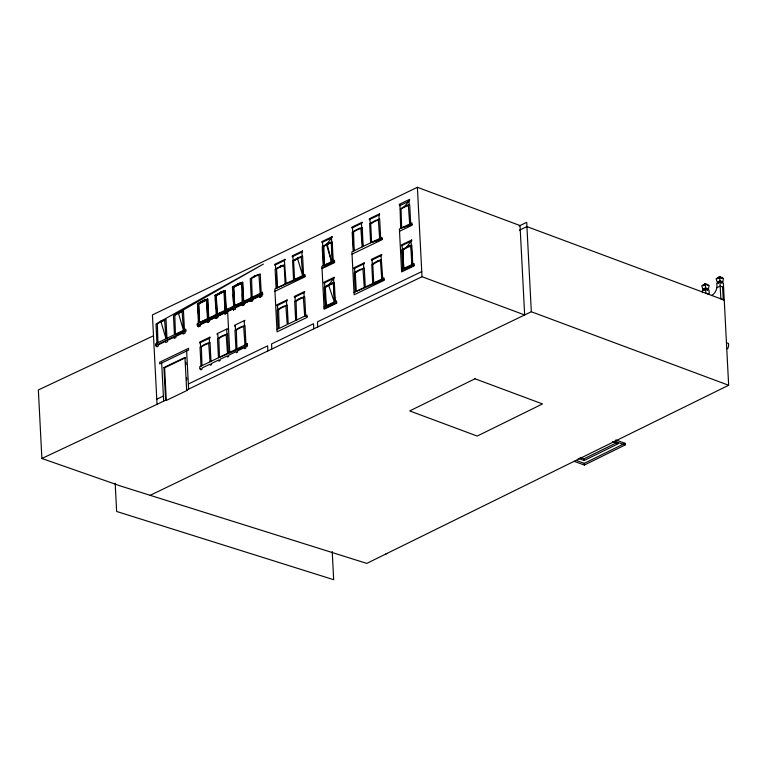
<?xml version="1.0" encoding="UTF-8"?>
<svg xmlns="http://www.w3.org/2000/svg" width="767" height="767" viewBox="0 0 767 767"><rect width="100%" height="100%" fill="white"/><g stroke="black" fill="none" stroke-linecap="round" stroke-linejoin="round"><path stroke-width="1.15" d="M706.618 289.801L708.43 288.91L709.178 285.458L705.362 284.068L701.747 285.851L702.85 289.207L704.758 289.897M722.763 281.853L723.521 278.392L719.705 277.012L716.081 278.795L717.193 282.151L719.906 280.818L722.763 281.853L720.961 282.745M153.505 335.793L38.35 389.952L41.888 458.484L121.186 486.211L366.77 563.4L728.65 385.264L723.367 283.1L719.954 281.863L716.723 283.454C717.72 288.008 715.726 293.224 711.613 295.573M705.362 283.857L704.231 284.864L705.391 284.298M719.705 276.791L718.564 277.807M706.033 284.797L706.608 284.739M332.677 261.116L331.478 237.875L326.521 244.692L325.17 245.45M252.18 297.251L251.576 278.517A34.084 21.965 -69.6 0 1 254.491 276.753L255.938 275.449A34.745 22.396 -69.6 0 1 259.706 274.174L260.224 273.924L261.202 292.908M400.211 209.123A34.745 22.396 -69.6 0 1 404.66 206.419L409.597 200.235L409.559 199.382L399.291 204.329L399.339 205.182L399.99 204.866L400.671 228.355M254.481 276.753L255.19 275.784A34.745 22.396 -69.6 0 0 250.742 278.488L250.224 278.737L251.202 297.721M157.944 342.638L157.34 323.904A34.093 21.975 -69.6 0 1 160.245 322.14L161.703 320.827A34.755 22.406 -69.6 0 1 165.451 319.561L165.988 319.302L166.966 338.285M155.787 345.342L185.796 330.884L175.422 334.22L174.818 315.486A34.093 21.975 -69.6 0 1 177.733 313.722L179.181 312.409A34.745 22.406 -69.6 0 1 182.939 311.143L183.466 310.884L184.444 329.868M225.268 290.76L224.405 290.885A34.745 22.396 -69.6 0 0 220.647 292.15L219.928 293.099L220.647 292.15L225.268 290.76L226.246 309.734L224.923 310.089L223.974 291.604L215.93 295.477L217.224 314.087L216.275 295.602L223.974 291.604M254.491 276.753L255.938 275.449M275.43 264.855L275.612 269.102L280.808 266.053L279.361 267.367A34.093 21.965 -69.6 0 0 276.484 269.15L277.079 287.874L304.988 276.101L294.557 279.456L293.608 260.972L297.596 258.594A34.093 21.975 -69.6 0 1 301.287 257.194L302.601 275.583L297.606 258.594L298.315 257.654L297.596 258.594M322.015 267.913L334.556 261.883L324.144 265.19L323.233 246.725L327.94 243.407L330.951 242.324M296.666 320.012L296.052 301.287A34.084 21.975 -69.6 0 1 298.967 299.513L300.424 298.21A34.745 22.396 -69.6 0 1 304.192 296.934L304.7 296.685L305.678 315.668M412.771 264.155L411.783 245.172L407.498 246.686L402.78 250.013L403.739 268.498L414.113 265.171L401.582 271.202M174.445 334.69L173.467 315.707L173.994 315.458A34.745 22.406 -69.6 0 1 178.433 312.754L263.388 264.088L160.955 321.172L160.984 321.776A34.093 21.975 -69.6 0 1 164.656 320.376L165.988 338.765L160.984 321.766L161.703 320.827L160.955 321.172A34.755 22.406 -69.6 0 0 156.506 323.866L155.989 324.125L156.967 343.108M178.471 313.348A34.093 21.975 -69.6 0 1 182.153 311.958L183.466 330.347L178.471 313.348L179.181 312.409L178.433 312.754M280.808 266.053L279.389 267.376M329.187 264.462L331.536 261.662L326.521 244.692L327.94 243.407L322.217 246.696L323.195 265.679L334.517 261.863M407.498 246.686L406.778 247.636L407.507 246.696A34.755 22.406 -69.6 0 1 411.265 245.421M323.233 246.725L323.885 246.265L324.182 265.2M294.998 296.992L295.218 301.249L295.957 300.731L294.701 301.508L295.678 320.481M403.739 268.498L402.79 250.013L403.854 249.285M197.972 303.617L203.169 300.568L207.79 299.178L208.768 318.152L207.445 318.506L206.496 300.022L198.452 303.895L199.41 322.38L198.432 322.849L197.445 303.866L206.179 299.494M198.461 303.895L206.496 300.022M216.246 314.556L214.923 295.448L223.657 291.077M214.923 295.448L220.234 292.62L219.189 293.464A34.093 21.965 -69.6 0 0 216.275 295.237M233.724 306.138L232.401 287.031L238.125 283.742L242.746 282.342L243.724 301.316L242.401 301.671L241.452 283.186L233.408 287.059L234.702 305.669L233.753 287.184L241.787 283.32L241.969 286.781M232.401 287.031L242.746 282.342M276.484 269.14L277.088 287.874M379.665 238.479L378.361 220.091A34.093 21.975 -69.6 0 0 373.941 221.864L370.672 223.878L371.631 242.353L382.052 238.997L371.631 242.353M236.332 330.107L236.936 348.832M325.323 287.328L328.257 285.487M364.287 287.5L362.973 269.112A34.103 21.984 -69.6 0 0 358.553 270.876L355.294 272.889L356.243 291.374L384.152 279.6L373.721 282.956L372.781 264.471L376.031 262.458A34.103 21.984 -69.6 0 1 380.451 260.694L381.765 279.083M372.772 264.471L374.574 263.282M402.78 250.013L403.135 249.774A34.093 21.975 -69.6 0 1 405.321 248.403L404.583 248.834M276.379 268.594L277.117 268.095M371.017 223.628L371.746 223.139M326.397 286.59L325.333 287.328L326.272 305.803L336.646 302.476L324.115 308.516M355.639 272.649L356.367 272.16M294.672 260.243L295.41 259.783M326.387 286.599L327.125 286.139M324.288 245.996L325.457 245.287M297.433 299.772L300.424 298.21M329.244 284.979L327.471 285.938M356.463 230.273L355.725 230.675A34.093 21.975 -69.6 0 0 353.549 232.046L354.153 250.771M411.783 264.625L410.824 246.14L406.788 247.636L406.759 247.041L401.783 249.984L402.761 268.968M327.94 285.66L333.367 283.454L334.316 301.93L328.621 285.295L329.283 284.346L334.316 282.477L335.304 301.46M325.687 244.529L326.445 244.127M406.002 247.415L406.75 247.041L406.05 248L411.045 241.164L412.243 264.404M385.772 554.042L387.067 553.41M705.352 283.79L703.032 284.931L703.071 285.784L705.4 284.634L705.352 283.79L707.807 284.672L707.855 285.525M722.188 278.469L722.15 277.616L719.695 276.724L717.375 277.875L717.413 278.728L719.743 277.577L721.373 278.172M702.85 289.207L705.563 287.874L708.43 288.91M707.423 290.242L707.366 288.967L705.592 288.325L703.914 289.149L703.981 290.434M721.766 283.186L721.699 281.911L719.935 281.268L718.257 282.093L718.324 283.368M716.867 287.75L720.184 286.11L723.588 287.357L722.581 286.983L723.243 299.753L720.846 298.881L719.954 281.863M580.12 457.381L584.023 458.8L617.224 442.454M578.26 458.378L584.118 460.507L618.384 443.633L612.536 441.504M576.094 460.363L584.291 463.335L625.038 443.278L625.124 444.975L584.377 465.042L574.138 461.322M186.64 390.067L187.321 390.317L166.295 400.451L165.614 400.192L163.927 367.546L184.952 357.422L186.64 390.067L422.013 276.714L524.657 314.959L520.036 225.546L417.392 187.301L152.422 314.921L157.043 404.324L41.888 458.484M399.54 205.786L408.149 201.635M198.308 303.742L197.445 303.866M207.79 299.178L206.927 299.303A34.755 22.396 -69.6 0 0 203.169 300.578L202.45 301.517L203.514 300.693M276.101 288.344L275.094 269.351L275.65 269.112M303.588 275.113L302.601 256.13L302.083 256.379A34.697 22.368 -69.6 0 0 293.128 260.694L292.601 260.943L293.579 279.926M380.653 238.01L379.675 219.026L375.389 220.551A34.697 22.377 -69.6 0 0 370.193 223.581L369.665 223.849L370.653 242.823M215.91 314.432L216.888 313.962M233.389 306.014L234.366 305.544M197.55 325.879C199.679 325.266 195.815 326.56 197.435 323.559L262.467 292.294L262.592 294.614L261.633 295.017L261.768 296.244L259.792 297.136L261.768 296.244M199.679 322.476L232.545 308.372M197.589 325.208L262.554 293.924M200.245 325.87L198.452 326.675L200.245 325.87L200.11 324.652L207.301 321.191L207.426 322.418L209.333 321.498L209.199 320.27L215.939 317.087L209.199 320.27M217.723 317.461L215.93 318.257L217.723 317.461L217.588 316.234L224.779 312.773L224.904 314L226.811 313.08L226.677 311.853L233.417 308.67L226.677 311.853M235.066 307.816C251.327 301.364 235.555 304.499 235.201 309.043L233.408 309.849L235.201 309.043M244.29 304.662L242.314 305.554L244.29 304.662L244.155 303.435L250.828 300.223L250.953 301.45L252.679 300.626L252.544 299.398L259.802 295.966L252.544 299.398M261.633 295.017L262.592 294.614L262.4 292.265M200.177 324.671L207.368 321.21M217.655 316.253L224.846 312.792M250.895 300.252L244.155 303.435M252.679 300.626L250.953 301.45M274.96 291.278L305.026 276.801L304.902 274.471L274.835 288.958L277.05 331.833L307.116 317.356L307.001 315.036L288.2 324.086L287.222 305.103L286.695 305.362A34.745 22.396 -69.6 0 0 277.74 309.676L277.213 309.926L278.191 328.909L276.935 329.513M399.521 231.289L412.052 225.249L411.937 222.929L399.406 228.959L401.62 271.901L414.151 265.861L414.036 263.541L401.496 269.581M322.054 268.613L334.585 262.573L334.47 260.253L321.9 266.274L324.153 309.206L336.684 303.176L336.569 300.846L324.029 306.886M352.024 254.174L382.091 239.697L381.966 237.377L363.175 246.428L362.197 227.444L361.669 227.703A34.755 22.406 -69.6 0 0 358.668 228.652L357.911 228.969A34.697 22.358 -69.6 0 0 352.715 232.017L352.187 232.267L353.175 251.24L351.909 251.854L354.124 294.777L384.19 280.3L384.066 277.97L354.009 292.448M211.002 361.324L210.014 342.341L209.496 342.6A34.745 22.406 -69.6 0 0 200.542 346.895L200.014 347.163L201.002 366.137M228.48 352.906L227.492 333.923L226.974 334.182A34.745 22.396 -69.6 0 0 218.02 338.496L217.492 338.746L218.47 357.729L247.357 345.486M245.958 344.488L244.98 325.505L244.452 325.764A34.745 22.406 -69.6 0 0 235.498 330.069L234.97 330.328L235.958 349.301M365.274 287.021L364.287 268.047L360.011 269.572A34.697 22.368 -69.6 0 0 354.814 272.611L354.287 272.86L355.274 291.843M378.984 260.55A34.697 22.368 -69.6 0 1 381.228 259.888L377.489 261.154A34.697 22.368 -69.6 0 0 372.292 264.193L371.765 264.442L372.752 283.426M381.026 255.622L382.752 278.613M163.927 367.546L164.608 367.796L185.633 357.671M156.775 399.214L163.39 396.031M188.346 384.018L267.616 345.84L267.875 350.941M421.745 271.604L317.461 321.833L317.72 326.943M519.154 225.968L526.699 222.334L531.32 311.747L728.65 385.264M157.043 404.324L165.614 400.192M519.384 230.244L526.919 226.61L724.249 300.127M150.15 495.319L531.32 311.747M331.536 261.662L327.221 244.347L327.931 244.021M401.649 227.876L412.023 224.558L401.649 227.885L401.045 209.151A34.093 21.975 -69.6 0 1 403.96 207.387L404.66 206.419L409.683 204.559L410.671 223.533M327.586 244.174L327.183 243.753L327.221 244.347L328.621 243.724M299.705 299.149L301.172 298.497A34.084 21.975 -69.6 0 1 303.387 297.749L304.7 316.138L307.078 316.656L304.7 316.138M280.866 266.667L280.089 266.993L284.164 265.526L285.123 284.001M234.635 305.64L262.487 293.895M327.96 244.002L331.267 242.851L332.216 261.336M377.489 261.144L378.236 260.838M330.04 284.001L330.788 283.685M358.659 228.652L359.416 228.365M408.245 246.38L409.003 246.092M217.157 314.058L227.598 310.76M283.081 265.833L283.809 265.612M409.741 246.456L410.47 246.236M407.67 205.22L409.156 204.808L408.945 200.551M377.652 219.698L379.138 219.285L378.927 215.028M330.203 242.545L332.226 241.883L333.204 260.857M408.38 205.623L409.683 224.012M363.021 268.488L363.759 268.297L363.548 264.04M726.761 348.649L727.758 348.63L728.631 345.994L728.497 343.434L726.454 342.696M704.202 284.423L705.429 284.864M615.824 439.932L625.038 443.278M614.885 441.265L625.124 444.975M284.384 260.54L286.11 283.531M280.06 266.398L280.099 266.408A34.755 22.396 -69.6 0 1 284.605 264.797M242.219 282.592L241.883 282.467A34.755 22.406 -69.6 0 0 238.125 283.732L238.47 283.857M234.098 286.935L233.762 286.81A34.093 21.975 -69.6 0 1 236.667 285.046M242.401 301.671L242.324 293.713M219.535 293.588L219.889 292.505L219.928 293.099M224.923 310.089L224.664 298.66M202.057 302.006L201.721 301.882A34.093 21.975 -69.6 0 0 198.797 303.646L199.142 303.77M226.811 313.08L224.904 314M209.333 321.498L207.426 322.418M199.41 322.38L198.797 304.02M198.432 322.849L198.586 319.417M197.435 323.559L197.618 325.908M719.705 277.012L719.906 280.818M705.362 284.068L705.563 287.874M719.695 276.724L719.743 277.577M719.935 281.268L720.002 282.544M705.592 288.325L705.832 293.176L709.254 294.413L709.034 290.156L705.621 288.919L702.38 290.511L702.486 292.639M584.023 458.8L584.118 460.507M584.291 463.335L584.377 465.042M417.392 187.301L422.013 276.714M402.09 245.478L403.289 268.718M369.972 219.333L370.193 223.59M372.072 259.936L372.292 264.193M361.449 223.446L362.647 246.677L353.692 250.991L352.494 227.751M362.187 246.897L360.883 228.508A34.093 21.975 -69.6 0 0 356.454 230.282M354.594 268.354L354.814 272.611M334.776 301.709L333.578 278.479L328.583 285.314L329.292 284.346A34.755 22.396 -69.6 0 0 324.844 287.05L324.316 287.299L325.304 306.273M322.523 242.19L323.722 265.42M324.623 282.783L325.822 306.023M332.216 551.511L333.674 579.699L116.632 511.464L115.184 483.277M313.789 328.832L313.521 323.732L271.547 343.942L271.815 349.052M301.862 252.122L302.083 256.379M303.953 292.687L304.173 296.944M292.908 256.437L293.128 260.694M286.475 301.105L286.695 305.362M277.52 305.41L277.74 309.667M260.224 293.377L258.91 274.989A34.084 21.965 -69.6 0 0 255.229 276.388M259.735 295.937L259.86 297.165M242.41 282.218L243.388 301.191M244.452 325.764L244.232 321.507L244.846 320.338L234.577 325.285L234.625 326.128L235.277 325.812L235.498 330.069M244.97 344.968L243.666 326.579A34.093 21.965 -69.6 0 0 236.332 330.117M242.257 304.355L242.382 305.582M233.11 294.279L233.542 302.582M233.35 308.641L233.475 309.868M232.459 306.742L232.574 309.072M227.511 309.13L229.745 352.293M224.932 290.635L225.91 309.609M226.974 334.182L226.754 329.925L227.368 328.755L217.099 333.703L217.147 334.546L217.799 334.23L218.02 338.487M227.492 353.376L226.188 334.997A34.093 21.975 -69.6 0 0 218.854 338.525L219.458 357.249M215.45 299.13L215.939 308.622M215.872 317.059L215.997 318.286M207.454 299.053L208.432 318.027M209.276 338.343L209.496 342.6M207.013 303.617L207.483 312.859M210.014 361.794L208.71 343.415A34.093 21.975 -69.6 0 0 201.376 346.943L201.98 365.667M200.321 342.648L200.542 346.905M197.848 305.18L198.279 313.482M198.394 325.476L198.519 326.704M186.64 350.989L188.615 389.118M185.873 362.331L185.998 364.67M186.659 377.498L186.774 379.828M164.608 367.796L166.295 400.451M161.684 363.012L163.649 401.141M160.955 321.172L160.984 321.776M404.66 206.419L404.679 207.023A34.093 21.975 -69.6 0 1 408.36 205.633M327.193 243.743L327.221 244.347M295.228 301.249A34.745 22.396 -69.6 0 1 298.181 299.331M331.574 283.397A34.755 22.396 -69.6 0 1 333.818 282.735M299.667 298.555L298.977 299.513L299.667 298.555M278.574 309.705L279.188 328.429L287.222 324.556L285.909 306.167A34.093 21.975 -69.6 0 0 278.574 309.695M474.994 378.783L409.703 410.93L477.199 436.068L542.499 403.931L474.994 378.783M284.988 259.371L274.73 264.318L274.768 265.171L285.036 260.224L284.988 259.371M302.466 250.962L292.208 255.9L292.256 256.753L302.514 251.806L302.466 250.962M332.092 236.706L321.824 241.653L321.872 242.506L332.13 237.559L332.092 236.706M362.062 222.277L351.794 227.214L351.842 228.067L362.101 223.13L362.062 222.277M379.54 213.859L369.272 218.796L369.32 219.65L379.579 214.712L379.54 213.859M185.71 329.264L155.701 343.712L155.826 346.042L156.66 345.639L156.717 346.837L158.443 346.003L158.385 344.805L165.567 341.344L165.624 342.542L167.532 341.631L167.465 340.433L174.138 337.221L174.195 338.42L175.921 337.585L175.864 336.387L183.045 332.926L183.102 334.124L185.01 333.214L184.943 332.015L185.835 331.584L185.71 329.264M209.89 337.173L199.621 342.12L199.669 342.964L209.928 338.026L209.89 337.173M287.088 299.935L276.82 304.873L276.868 305.726L287.136 300.789L287.088 299.935M304.566 291.518L294.307 296.455L294.346 297.308L304.614 292.371L304.566 291.518M334.191 277.309L323.923 282.246L323.971 283.1L334.23 278.162L334.191 277.309M364.162 262.87L353.894 267.817L353.942 268.671L364.2 263.723L364.162 262.87M381.64 254.452L371.372 259.399L371.42 260.253L381.678 255.306L381.64 254.452M411.658 240.004L401.39 244.941L401.438 245.795L411.697 240.848L411.658 240.004M188.519 348.333L159.622 362.254L159.709 363.951L188.605 350.04L188.519 348.333M247.271 343.856L199.736 366.751L199.851 369.071L200.686 368.668L200.753 369.876L201.999 369.272L201.932 368.074L210.254 364.066L210.311 365.265L211.558 364.67L211.5 363.462L218.825 359.944L218.883 361.142L220.129 360.538L220.071 359.339L227.387 355.821L227.444 357.019L228.691 356.415L228.633 355.217L236.303 351.526L236.361 352.724L237.607 352.12L237.549 350.922L244.548 347.547L244.615 348.745L245.862 348.151L245.795 346.943L247.396 346.176L247.271 343.856M237.712 284.202L237.751 284.806L237.712 284.202"/></g></svg>
